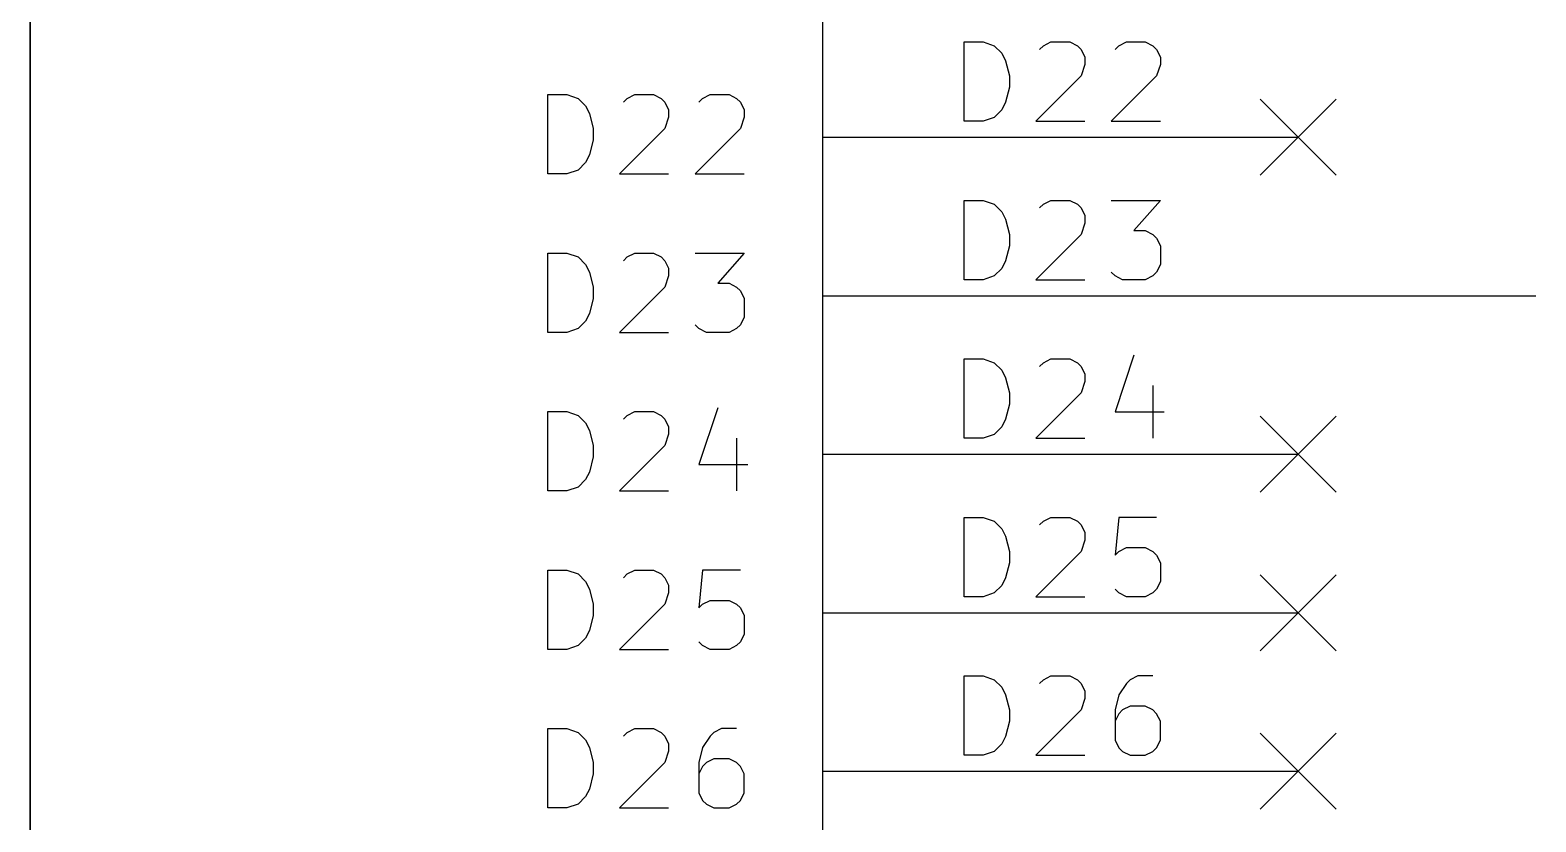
# Model space of a CAD drawing. Extents: x 0.4 to 11.3, y -7.9 to -0.4.
# Drawn here: x 5.8 to 6.75, y -3.232 to -2.732 of the extents above; entities that cross this region are included whole.
import ezdxf

# ---------------------------------------------------------------- set-up
doc = ezdxf.new("R2010")
doc.units = 0
doc.header["$MEASUREMENT"] = 0
for name, color, linetype in [('BLUE2', 5, 'CONTINUOUS'), ('CYAN2', 4, 'CONTINUOUS'), ('GREEN3', 91, 'CONTINUOUS'), ('LYELLOW', 51, 'CONTINUOUS'), ('RED2', 1, 'CONTINUOUS'), ('RED3', 11, 'CONTINUOUS')]:
    doc.layers.add(name, color=color, linetype=linetype)

msp = doc.modelspace()

# ---------------------------------------------------------------- linework, layer by layer
at = {"layer": 'BLUE2', "linetype": 'CONTINUOUS'}
for p, q in [((6.576, -2.776), (6.624, -2.824)), ((6.624, -2.776), (6.576, -2.824)), ((6.576, -2.976), (6.624, -3.024)), ((6.624, -2.976), (6.576, -3.024)), ((6.576, -3.076), (6.624, -3.124)), ((6.624, -3.076), (6.576, -3.124)), ((6.576, -3.176), (6.624, -3.224)), ((6.624, -3.176), (6.576, -3.224))]:
    msp.add_line(p, q, dxfattribs=at)
at = {"layer": 'CYAN2', "linetype": 'CONTINUOUS'}
for p, q in [((6.12667, -2.82313), (6.12667, -2.77313)), ((6.12667, -2.77313), (6.13857, -2.77313)), ((6.12667, -2.82313), (6.12667, -2.77313)), ((6.12667, -2.77313), (6.13857, -2.77313)), ((6.13857, -2.77313), (6.14571, -2.77551)), ((6.13857, -2.77313), (6.14571, -2.77551)), ((6.17667, -2.77551), (6.18143, -2.77313)), ((6.17667, -2.77551), (6.18143, -2.77313)), ((6.18143, -2.77313), (6.19333, -2.77313)), ((6.18143, -2.77313), (6.19333, -2.77313)), ((6.19333, -2.77313), (6.19809, -2.77551)), ((6.19333, -2.77313), (6.19809, -2.77551)), ((6.22428, -2.77551), (6.22905, -2.77313)), ((6.22428, -2.77551), (6.22905, -2.77313)), ((6.22905, -2.77313), (6.24095, -2.77313)), ((6.22905, -2.77313), (6.24095, -2.77313)), ((6.24095, -2.77313), (6.24571, -2.77551)), ((6.24095, -2.77313), (6.24571, -2.77551)), ((6.14571, -2.77551), (6.15048, -2.78028)), ((6.14571, -2.77551), (6.15048, -2.78028)), ((6.15048, -2.78028), (6.15286, -2.78504)), ((6.15048, -2.78028), (6.15286, -2.78504)), ((6.17429, -2.77789), (6.17667, -2.77551)), ((6.17429, -2.77789), (6.17667, -2.77551)), ((6.19809, -2.77551), (6.20048, -2.77789)), ((6.19809, -2.77551), (6.20048, -2.77789)), ((6.20048, -2.77789), (6.20286, -2.78265)), ((6.20048, -2.77789), (6.20286, -2.78265)), ((6.20286, -2.78265), (6.20286, -2.78742)), ((6.20286, -2.78265), (6.20286, -2.78742)), ((6.22191, -2.77789), (6.22428, -2.77551)), ((6.22191, -2.77789), (6.22428, -2.77551)), ((6.24571, -2.77551), (6.24809, -2.77789)), ((6.24571, -2.77551), (6.24809, -2.77789)), ((6.24809, -2.77789), (6.25048, -2.78265)), ((6.24809, -2.77789), (6.25048, -2.78265)), ((6.25048, -2.78265), (6.25048, -2.78742)), ((6.25048, -2.78265), (6.25048, -2.78742)), ((6.15286, -2.78504), (6.15524, -2.79456)), ((6.15286, -2.78504), (6.15524, -2.79456)), ((6.20286, -2.78742), (6.20048, -2.79456)), ((6.20286, -2.78742), (6.20048, -2.79456)), ((6.25048, -2.78742), (6.24809, -2.79456)), ((6.25048, -2.78742), (6.24809, -2.79456)), ((6.15524, -2.8017), (6.15286, -2.81122)), ((6.15524, -2.8017), (6.15286, -2.81122)), ((6.15524, -2.79456), (6.15524, -2.8017)), ((6.15524, -2.79456), (6.15524, -2.8017)), ((6.20048, -2.79456), (6.17191, -2.82313)), ((6.20048, -2.79456), (6.17191, -2.82313)), ((6.24809, -2.79456), (6.21952, -2.82313)), ((6.24809, -2.79456), (6.21952, -2.82313)), ((6.15286, -2.81122), (6.15048, -2.81599)), ((6.15286, -2.81122), (6.15048, -2.81599)), ((6.14571, -2.82075), (6.13857, -2.82313)), ((6.14571, -2.82075), (6.13857, -2.82313)), ((6.15048, -2.81599), (6.14571, -2.82075)), ((6.15048, -2.81599), (6.14571, -2.82075)), ((6.13857, -2.82313), (6.12667, -2.82313)), ((6.13857, -2.82313), (6.12667, -2.82313)), ((6.17191, -2.82313), (6.20286, -2.82313)), ((6.17191, -2.82313), (6.20286, -2.82313)), ((6.21952, -2.82313), (6.25048, -2.82313)), ((6.21952, -2.82313), (6.25048, -2.82313)), ((6.12667, -2.92313), (6.12667, -2.87313)), ((6.12667, -2.87313), (6.13857, -2.87313)), ((6.12667, -2.92313), (6.12667, -2.87313)), ((6.12667, -2.87313), (6.13857, -2.87313)), ((6.13857, -2.87313), (6.14571, -2.87551)), ((6.13857, -2.87313), (6.14571, -2.87551)), ((6.14571, -2.87551), (6.15048, -2.88028)), ((6.14571, -2.87551), (6.15048, -2.88028)), ((6.17429, -2.87789), (6.17667, -2.87551)), ((6.17429, -2.87789), (6.17667, -2.87551)), ((6.17667, -2.87551), (6.18143, -2.87313)), ((6.17667, -2.87551), (6.18143, -2.87313)), ((6.18143, -2.87313), (6.19333, -2.87313)), ((6.18143, -2.87313), (6.19333, -2.87313)), ((6.19333, -2.87313), (6.19809, -2.87551)), ((6.19333, -2.87313), (6.19809, -2.87551)), ((6.19809, -2.87551), (6.20048, -2.87789)), ((6.19809, -2.87551), (6.20048, -2.87789)), ((6.20048, -2.87789), (6.20286, -2.88265)), ((6.20048, -2.87789), (6.20286, -2.88265)), ((6.21952, -2.87313), (6.25048, -2.87313)), ((6.21952, -2.87313), (6.25048, -2.87313)), ((6.25048, -2.87313), (6.23381, -2.89218)), ((6.25048, -2.87313), (6.23381, -2.89218)), ((6.15048, -2.88028), (6.15286, -2.88504)), ((6.15048, -2.88028), (6.15286, -2.88504)), ((6.15286, -2.88504), (6.15524, -2.89456)), ((6.15286, -2.88504), (6.15524, -2.89456)), ((6.20286, -2.88742), (6.20048, -2.89456)), ((6.20286, -2.88742), (6.20048, -2.89456)), ((6.20286, -2.88265), (6.20286, -2.88742)), ((6.20286, -2.88265), (6.20286, -2.88742)), ((6.15524, -2.89456), (6.15524, -2.9017)), ((6.15524, -2.89456), (6.15524, -2.9017)), ((6.20048, -2.89456), (6.17191, -2.92313)), ((6.20048, -2.89456), (6.17191, -2.92313)), ((6.23381, -2.89218), (6.24095, -2.89218)), ((6.23381, -2.89218), (6.24095, -2.89218)), ((6.24095, -2.89218), (6.24571, -2.89456)), ((6.24095, -2.89218), (6.24571, -2.89456)), ((6.24571, -2.89456), (6.24809, -2.89694)), ((6.24571, -2.89456), (6.24809, -2.89694)), ((6.24809, -2.89694), (6.25048, -2.9017)), ((6.24809, -2.89694), (6.25048, -2.9017)), ((6.15524, -2.9017), (6.15286, -2.91122)), ((6.15524, -2.9017), (6.15286, -2.91122)), ((6.25048, -2.9017), (6.25048, -2.91361)), ((6.25048, -2.9017), (6.25048, -2.91361)), ((6.15048, -2.91599), (6.14571, -2.92075)), ((6.15048, -2.91599), (6.14571, -2.92075)), ((6.15286, -2.91122), (6.15048, -2.91599)), ((6.15286, -2.91122), (6.15048, -2.91599)), ((6.25048, -2.91361), (6.24809, -2.91837)), ((6.25048, -2.91361), (6.24809, -2.91837)), ((6.13857, -2.92313), (6.12667, -2.92313)), ((6.13857, -2.92313), (6.12667, -2.92313)), ((6.14571, -2.92075), (6.13857, -2.92313)), ((6.14571, -2.92075), (6.13857, -2.92313)), ((6.17191, -2.92313), (6.20286, -2.92313)), ((6.17191, -2.92313), (6.20286, -2.92313)), ((6.22191, -2.92075), (6.21952, -2.91837)), ((6.22191, -2.92075), (6.21952, -2.91837)), ((6.22667, -2.92313), (6.22191, -2.92075)), ((6.22667, -2.92313), (6.22191, -2.92075)), ((6.24095, -2.92313), (6.22667, -2.92313)), ((6.24095, -2.92313), (6.22667, -2.92313)), ((6.24571, -2.92075), (6.24095, -2.92313)), ((6.24571, -2.92075), (6.24095, -2.92313)), ((6.24809, -2.91837), (6.24571, -2.92075)), ((6.24809, -2.91837), (6.24571, -2.92075)), ((6.12667, -3.02313), (6.12667, -2.97313)), ((6.12667, -2.97313), (6.13857, -2.97313)), ((6.12667, -3.02313), (6.12667, -2.97313)), ((6.12667, -2.97313), (6.13857, -2.97313)), ((6.13857, -2.97313), (6.14571, -2.97551)), ((6.13857, -2.97313), (6.14571, -2.97551)), ((6.17667, -2.97551), (6.18143, -2.97313)), ((6.17667, -2.97551), (6.18143, -2.97313)), ((6.18143, -2.97313), (6.19333, -2.97313)), ((6.18143, -2.97313), (6.19333, -2.97313)), ((6.19333, -2.97313), (6.19809, -2.97551)), ((6.19333, -2.97313), (6.19809, -2.97551)), ((6.23381, -2.97075), (6.22191, -3.00646)), ((6.23381, -2.97075), (6.22191, -3.00646)), ((6.14571, -2.97551), (6.15048, -2.98028)), ((6.14571, -2.97551), (6.15048, -2.98028)), ((6.15048, -2.98028), (6.15286, -2.98504)), ((6.15048, -2.98028), (6.15286, -2.98504)), ((6.17429, -2.97789), (6.17667, -2.97551)), ((6.17429, -2.97789), (6.17667, -2.97551)), ((6.19809, -2.97551), (6.20048, -2.97789)), ((6.19809, -2.97551), (6.20048, -2.97789)), ((6.20048, -2.97789), (6.20286, -2.98265)), ((6.20048, -2.97789), (6.20286, -2.98265)), ((6.20286, -2.98265), (6.20286, -2.98742)), ((6.20286, -2.98265), (6.20286, -2.98742)), ((6.15286, -2.98504), (6.15524, -2.99456)), ((6.15286, -2.98504), (6.15524, -2.99456)), ((6.20286, -2.98742), (6.20048, -2.99456)), ((6.20286, -2.98742), (6.20048, -2.99456)), ((6.24571, -2.9898), (6.24571, -3.02313)), ((6.24571, -2.9898), (6.24571, -3.02313)), ((6.15524, -3.0017), (6.15286, -3.01122)), ((6.15524, -3.0017), (6.15286, -3.01122)), ((6.15524, -2.99456), (6.15524, -3.0017)), ((6.15524, -2.99456), (6.15524, -3.0017)), ((6.20048, -2.99456), (6.17191, -3.02313)), ((6.20048, -2.99456), (6.17191, -3.02313)), ((6.15286, -3.01122), (6.15048, -3.01599)), ((6.15286, -3.01122), (6.15048, -3.01599)), ((6.22191, -3.00646), (6.25285, -3.00646)), ((6.22191, -3.00646), (6.25285, -3.00646)), ((6.14571, -3.02075), (6.13857, -3.02313)), ((6.14571, -3.02075), (6.13857, -3.02313)), ((6.15048, -3.01599), (6.14571, -3.02075)), ((6.15048, -3.01599), (6.14571, -3.02075)), ((6.13857, -3.02313), (6.12667, -3.02313)), ((6.13857, -3.02313), (6.12667, -3.02313)), ((6.17191, -3.02313), (6.20286, -3.02313)), ((6.17191, -3.02313), (6.20286, -3.02313)), ((6.12667, -3.12313), (6.12667, -3.07313)), ((6.12667, -3.07313), (6.13857, -3.07313)), ((6.12667, -3.12313), (6.12667, -3.07313)), ((6.12667, -3.07313), (6.13857, -3.07313)), ((6.13857, -3.07313), (6.14571, -3.07551)), ((6.13857, -3.07313), (6.14571, -3.07551)), ((6.14571, -3.07551), (6.15048, -3.08028)), ((6.14571, -3.07551), (6.15048, -3.08028)), ((6.17429, -3.07789), (6.17667, -3.07551)), ((6.17429, -3.07789), (6.17667, -3.07551)), ((6.17667, -3.07551), (6.18143, -3.07313)), ((6.17667, -3.07551), (6.18143, -3.07313)), ((6.18143, -3.07313), (6.19333, -3.07313)), ((6.18143, -3.07313), (6.19333, -3.07313)), ((6.19333, -3.07313), (6.19809, -3.07551)), ((6.19333, -3.07313), (6.19809, -3.07551)), ((6.19809, -3.07551), (6.20048, -3.07789)), ((6.19809, -3.07551), (6.20048, -3.07789)), ((6.20048, -3.07789), (6.20286, -3.08265)), ((6.20048, -3.07789), (6.20286, -3.08265)), ((6.22428, -3.07313), (6.22191, -3.09694)), ((6.22428, -3.07313), (6.22191, -3.09694)), ((6.24809, -3.07313), (6.22428, -3.07313)), ((6.24809, -3.07313), (6.22428, -3.07313)), ((6.15048, -3.08028), (6.15286, -3.08504)), ((6.15048, -3.08028), (6.15286, -3.08504)), ((6.15286, -3.08504), (6.15524, -3.09456)), ((6.15286, -3.08504), (6.15524, -3.09456)), ((6.20286, -3.08742), (6.20048, -3.09456)), ((6.20286, -3.08742), (6.20048, -3.09456)), ((6.20286, -3.08265), (6.20286, -3.08742)), ((6.20286, -3.08265), (6.20286, -3.08742)), ((6.15524, -3.09456), (6.15524, -3.1017)), ((6.15524, -3.09456), (6.15524, -3.1017)), ((6.20048, -3.09456), (6.17191, -3.12313)), ((6.20048, -3.09456), (6.17191, -3.12313)), ((6.22191, -3.09694), (6.22428, -3.09456)), ((6.22191, -3.09694), (6.22428, -3.09456)), ((6.22428, -3.09456), (6.22905, -3.09218)), ((6.22428, -3.09456), (6.22905, -3.09218)), ((6.22905, -3.09218), (6.24095, -3.09218)), ((6.22905, -3.09218), (6.24095, -3.09218)), ((6.24095, -3.09218), (6.24571, -3.09456)), ((6.24095, -3.09218), (6.24571, -3.09456)), ((6.24571, -3.09456), (6.24809, -3.09694)), ((6.24571, -3.09456), (6.24809, -3.09694)), ((6.24809, -3.09694), (6.25048, -3.1017)), ((6.24809, -3.09694), (6.25048, -3.1017)), ((6.15524, -3.1017), (6.15286, -3.11122)), ((6.15524, -3.1017), (6.15286, -3.11122)), ((6.25048, -3.1017), (6.25048, -3.11361)), ((6.25048, -3.1017), (6.25048, -3.11361)), ((6.15048, -3.11599), (6.14571, -3.12075)), ((6.15048, -3.11599), (6.14571, -3.12075)), ((6.15286, -3.11122), (6.15048, -3.11599)), ((6.15286, -3.11122), (6.15048, -3.11599)), ((6.25048, -3.11361), (6.24809, -3.11837)), ((6.25048, -3.11361), (6.24809, -3.11837)), ((6.13857, -3.12313), (6.12667, -3.12313)), ((6.13857, -3.12313), (6.12667, -3.12313)), ((6.14571, -3.12075), (6.13857, -3.12313)), ((6.14571, -3.12075), (6.13857, -3.12313)), ((6.17191, -3.12313), (6.20286, -3.12313)), ((6.17191, -3.12313), (6.20286, -3.12313)), ((6.22428, -3.12075), (6.22191, -3.11837)), ((6.22428, -3.12075), (6.22191, -3.11837)), ((6.22905, -3.12313), (6.22428, -3.12075)), ((6.22905, -3.12313), (6.22428, -3.12075)), ((6.24095, -3.12313), (6.22905, -3.12313)), ((6.24095, -3.12313), (6.22905, -3.12313)), ((6.24571, -3.12075), (6.24095, -3.12313)), ((6.24571, -3.12075), (6.24095, -3.12313)), ((6.24809, -3.11837), (6.24571, -3.12075)), ((6.24809, -3.11837), (6.24571, -3.12075)), ((6.12667, -3.22313), (6.12667, -3.17313)), ((6.12667, -3.17313), (6.13857, -3.17313)), ((6.12667, -3.22313), (6.12667, -3.17313)), ((6.12667, -3.17313), (6.13857, -3.17313)), ((6.13857, -3.17313), (6.14571, -3.17551)), ((6.13857, -3.17313), (6.14571, -3.17551)), ((6.14571, -3.17551), (6.15048, -3.18028)), ((6.14571, -3.17551), (6.15048, -3.18028)), ((6.15048, -3.18028), (6.15286, -3.18504)), ((6.15048, -3.18028), (6.15286, -3.18504)), ((6.17429, -3.17789), (6.17667, -3.17551)), ((6.17429, -3.17789), (6.17667, -3.17551)), ((6.17667, -3.17551), (6.18143, -3.17313)), ((6.17667, -3.17551), (6.18143, -3.17313)), ((6.18143, -3.17313), (6.19333, -3.17313)), ((6.18143, -3.17313), (6.19333, -3.17313)), ((6.19333, -3.17313), (6.19809, -3.17551)), ((6.19333, -3.17313), (6.19809, -3.17551)), ((6.19809, -3.17551), (6.20048, -3.17789)), ((6.19809, -3.17551), (6.20048, -3.17789)), ((6.20048, -3.17789), (6.20286, -3.18265)), ((6.20048, -3.17789), (6.20286, -3.18265)), ((6.22905, -3.17789), (6.22428, -3.18504)), ((6.22905, -3.17789), (6.22428, -3.18504)), ((6.23143, -3.17551), (6.22905, -3.17789)), ((6.23143, -3.17551), (6.22905, -3.17789)), ((6.23619, -3.17313), (6.23143, -3.17551)), ((6.23619, -3.17313), (6.23143, -3.17551)), ((6.24571, -3.17313), (6.23619, -3.17313)), ((6.24571, -3.17313), (6.23619, -3.17313)), ((6.15286, -3.18504), (6.15524, -3.19456)), ((6.15286, -3.18504), (6.15524, -3.19456)), ((6.20286, -3.18742), (6.20048, -3.19456)), ((6.20286, -3.18742), (6.20048, -3.19456)), ((6.20286, -3.18265), (6.20286, -3.18742)), ((6.20286, -3.18265), (6.20286, -3.18742)), ((6.22428, -3.18504), (6.22191, -3.19456)), ((6.22428, -3.18504), (6.22191, -3.19456)), ((6.15524, -3.19456), (6.15524, -3.2017)), ((6.15524, -3.19456), (6.15524, -3.2017)), ((6.20048, -3.19456), (6.17191, -3.22313)), ((6.20048, -3.19456), (6.17191, -3.22313)), ((6.22191, -3.19456), (6.22191, -3.21361)), ((6.22191, -3.19456), (6.22191, -3.21361)), ((6.22428, -3.19694), (6.22191, -3.2017)), ((6.22428, -3.19694), (6.22191, -3.2017)), ((6.22667, -3.19456), (6.22428, -3.19694)), ((6.22667, -3.19456), (6.22428, -3.19694)), ((6.23143, -3.19218), (6.22667, -3.19456)), ((6.23143, -3.19218), (6.22667, -3.19456)), ((6.24095, -3.19218), (6.23143, -3.19218)), ((6.24095, -3.19218), (6.23143, -3.19218)), ((6.24571, -3.19456), (6.24095, -3.19218)), ((6.24571, -3.19456), (6.24095, -3.19218)), ((6.24809, -3.19694), (6.24571, -3.19456)), ((6.24809, -3.19694), (6.24571, -3.19456)), ((6.25048, -3.2017), (6.24809, -3.19694)), ((6.25048, -3.2017), (6.24809, -3.19694)), ((6.15524, -3.2017), (6.15286, -3.21122)), ((6.15524, -3.2017), (6.15286, -3.21122)), ((6.25048, -3.21361), (6.25048, -3.2017)), ((6.25048, -3.21361), (6.25048, -3.2017)), ((6.15048, -3.21599), (6.14571, -3.22075)), ((6.15048, -3.21599), (6.14571, -3.22075)), ((6.15286, -3.21122), (6.15048, -3.21599)), ((6.15286, -3.21122), (6.15048, -3.21599)), ((6.22191, -3.21361), (6.22428, -3.21837)), ((6.22191, -3.21361), (6.22428, -3.21837)), ((6.22428, -3.21837), (6.22667, -3.22075)), ((6.22428, -3.21837), (6.22667, -3.22075)), ((6.24571, -3.22075), (6.24809, -3.21837)), ((6.24571, -3.22075), (6.24809, -3.21837)), ((6.24809, -3.21837), (6.25048, -3.21361)), ((6.24809, -3.21837), (6.25048, -3.21361)), ((6.13857, -3.22313), (6.12667, -3.22313)), ((6.13857, -3.22313), (6.12667, -3.22313)), ((6.14571, -3.22075), (6.13857, -3.22313)), ((6.14571, -3.22075), (6.13857, -3.22313)), ((6.17191, -3.22313), (6.20286, -3.22313)), ((6.17191, -3.22313), (6.20286, -3.22313)), ((6.22667, -3.22075), (6.23143, -3.22313)), ((6.22667, -3.22075), (6.23143, -3.22313)), ((6.23143, -3.22313), (6.24095, -3.22313)), ((6.23143, -3.22313), (6.24095, -3.22313)), ((6.24095, -3.22313), (6.24571, -3.22075)), ((6.24095, -3.22313), (6.24571, -3.22075))]:
    msp.add_line(p, q, dxfattribs=at)
at = {"layer": 'GREEN3', "linetype": 'CONTINUOUS'}
msp.add_line((6.6, -2.9), (6.75, -2.9), dxfattribs=at)
at = {"layer": 'LYELLOW', "linetype": 'CONTINUOUS'}
msp.add_line((6.3, -1.45), (6.3, -6.05), dxfattribs=at)
at = {"layer": 'RED2', "linetype": 'CONTINUOUS'}
for p, q in [((6.3, -1.45), (6.3, -6.05)), ((5.8, -1.6), (5.8, -3.6)), ((5.8, -3.6), (5.8, -1.6)), ((6.3, -2.8), (6.6, -2.8)), ((6.3, -2.8), (6.6, -2.8)), ((6.3, -2.9), (6.6, -2.9)), ((6.3, -2.9), (6.6, -2.9)), ((6.3, -3), (6.6, -3)), ((6.3, -3), (6.6, -3)), ((6.3, -3.1), (6.6, -3.1)), ((6.3, -3.1), (6.6, -3.1)), ((6.3, -3.2), (6.6, -3.2)), ((6.3, -3.2), (6.6, -3.2))]:
    msp.add_line(p, q, dxfattribs=at)
at = {"layer": 'RED3', "linetype": 'CONTINUOUS'}
for p, q in [((6.38928, -2.78988), (6.38928, -2.73988)), ((6.38928, -2.73988), (6.40119, -2.73988)), ((6.38928, -2.78988), (6.38928, -2.73988)), ((6.38928, -2.73988), (6.40119, -2.73988)), ((6.40119, -2.73988), (6.40833, -2.74226)), ((6.40119, -2.73988), (6.40833, -2.74226)), ((6.40833, -2.74226), (6.41309, -2.74702)), ((6.40833, -2.74226), (6.41309, -2.74702)), ((6.43691, -2.74464), (6.43928, -2.74226)), ((6.43691, -2.74464), (6.43928, -2.74226)), ((6.43928, -2.74226), (6.44405, -2.73988)), ((6.43928, -2.74226), (6.44405, -2.73988)), ((6.44405, -2.73988), (6.45595, -2.73988)), ((6.44405, -2.73988), (6.45595, -2.73988)), ((6.45595, -2.73988), (6.46071, -2.74226)), ((6.45595, -2.73988), (6.46071, -2.74226)), ((6.46071, -2.74226), (6.46309, -2.74464)), ((6.46071, -2.74226), (6.46309, -2.74464)), ((6.46309, -2.74464), (6.46548, -2.7494)), ((6.46309, -2.74464), (6.46548, -2.7494)), ((6.48452, -2.74464), (6.4869, -2.74226)), ((6.48452, -2.74464), (6.4869, -2.74226)), ((6.4869, -2.74226), (6.49167, -2.73988)), ((6.4869, -2.74226), (6.49167, -2.73988)), ((6.49167, -2.73988), (6.50357, -2.73988)), ((6.49167, -2.73988), (6.50357, -2.73988)), ((6.50357, -2.73988), (6.50833, -2.74226)), ((6.50357, -2.73988), (6.50833, -2.74226)), ((6.50833, -2.74226), (6.51071, -2.74464)), ((6.50833, -2.74226), (6.51071, -2.74464)), ((6.51071, -2.74464), (6.51309, -2.7494)), ((6.51071, -2.74464), (6.51309, -2.7494)), ((6.41309, -2.74702), (6.41548, -2.75178)), ((6.41309, -2.74702), (6.41548, -2.75178)), ((6.41548, -2.75178), (6.41785, -2.76131)), ((6.41548, -2.75178), (6.41785, -2.76131)), ((6.46548, -2.75417), (6.46309, -2.76131)), ((6.46548, -2.75417), (6.46309, -2.76131)), ((6.46548, -2.7494), (6.46548, -2.75417)), ((6.46548, -2.7494), (6.46548, -2.75417)), ((6.51309, -2.75417), (6.51071, -2.76131)), ((6.51309, -2.75417), (6.51071, -2.76131)), ((6.51309, -2.7494), (6.51309, -2.75417)), ((6.51309, -2.7494), (6.51309, -2.75417)), ((6.41785, -2.76131), (6.41785, -2.76845)), ((6.41785, -2.76131), (6.41785, -2.76845)), ((6.46309, -2.76131), (6.43452, -2.78988)), ((6.46309, -2.76131), (6.43452, -2.78988)), ((6.51071, -2.76131), (6.48214, -2.78988)), ((6.51071, -2.76131), (6.48214, -2.78988)), ((6.41785, -2.76845), (6.41548, -2.77797)), ((6.41785, -2.76845), (6.41548, -2.77797)), ((6.41309, -2.78274), (6.40833, -2.7875)), ((6.41309, -2.78274), (6.40833, -2.7875)), ((6.41548, -2.77797), (6.41309, -2.78274)), ((6.41548, -2.77797), (6.41309, -2.78274)), ((6.40119, -2.78988), (6.38928, -2.78988)), ((6.40119, -2.78988), (6.38928, -2.78988)), ((6.40833, -2.7875), (6.40119, -2.78988)), ((6.40833, -2.7875), (6.40119, -2.78988)), ((6.43452, -2.78988), (6.46548, -2.78988)), ((6.43452, -2.78988), (6.46548, -2.78988)), ((6.48214, -2.78988), (6.51309, -2.78988)), ((6.48214, -2.78988), (6.51309, -2.78988)), ((6.38928, -2.88988), (6.38928, -2.83988)), ((6.38928, -2.83988), (6.40119, -2.83988)), ((6.38928, -2.88988), (6.38928, -2.83988)), ((6.38928, -2.83988), (6.40119, -2.83988)), ((6.40119, -2.83988), (6.40833, -2.84226)), ((6.40119, -2.83988), (6.40833, -2.84226)), ((6.43928, -2.84226), (6.44405, -2.83988)), ((6.43928, -2.84226), (6.44405, -2.83988)), ((6.44405, -2.83988), (6.45595, -2.83988)), ((6.44405, -2.83988), (6.45595, -2.83988)), ((6.45595, -2.83988), (6.46071, -2.84226)), ((6.45595, -2.83988), (6.46071, -2.84226)), ((6.48214, -2.83988), (6.51309, -2.83988)), ((6.48214, -2.83988), (6.51309, -2.83988)), ((6.51309, -2.83988), (6.49643, -2.85893)), ((6.51309, -2.83988), (6.49643, -2.85893)), ((6.40833, -2.84226), (6.41309, -2.84702)), ((6.40833, -2.84226), (6.41309, -2.84702)), ((6.41309, -2.84702), (6.41548, -2.85178)), ((6.41309, -2.84702), (6.41548, -2.85178)), ((6.43691, -2.84464), (6.43928, -2.84226)), ((6.43691, -2.84464), (6.43928, -2.84226)), ((6.46071, -2.84226), (6.46309, -2.84464)), ((6.46071, -2.84226), (6.46309, -2.84464)), ((6.46309, -2.84464), (6.46548, -2.8494)), ((6.46309, -2.84464), (6.46548, -2.8494)), ((6.46548, -2.8494), (6.46548, -2.85417)), ((6.46548, -2.8494), (6.46548, -2.85417)), ((6.41548, -2.85178), (6.41785, -2.86131)), ((6.41548, -2.85178), (6.41785, -2.86131)), ((6.46548, -2.85417), (6.46309, -2.86131)), ((6.46548, -2.85417), (6.46309, -2.86131)), ((6.49643, -2.85893), (6.50357, -2.85893)), ((6.49643, -2.85893), (6.50357, -2.85893)), ((6.50357, -2.85893), (6.50833, -2.86131)), ((6.50357, -2.85893), (6.50833, -2.86131)), ((6.41785, -2.86845), (6.41548, -2.87797)), ((6.41785, -2.86845), (6.41548, -2.87797)), ((6.41785, -2.86131), (6.41785, -2.86845)), ((6.41785, -2.86131), (6.41785, -2.86845)), ((6.46309, -2.86131), (6.43452, -2.88988)), ((6.46309, -2.86131), (6.43452, -2.88988)), ((6.50833, -2.86131), (6.51071, -2.86369)), ((6.50833, -2.86131), (6.51071, -2.86369)), ((6.51071, -2.86369), (6.51309, -2.86845)), ((6.51071, -2.86369), (6.51309, -2.86845)), ((6.51309, -2.86845), (6.51309, -2.88035)), ((6.51309, -2.86845), (6.51309, -2.88035)), ((6.41548, -2.87797), (6.41309, -2.88274)), ((6.41548, -2.87797), (6.41309, -2.88274)), ((6.40833, -2.8875), (6.40119, -2.88988)), ((6.40833, -2.8875), (6.40119, -2.88988)), ((6.41309, -2.88274), (6.40833, -2.8875)), ((6.41309, -2.88274), (6.40833, -2.8875)), ((6.48452, -2.8875), (6.48214, -2.88512)), ((6.48452, -2.8875), (6.48214, -2.88512)), ((6.48928, -2.88988), (6.48452, -2.8875)), ((6.48928, -2.88988), (6.48452, -2.8875)), ((6.50833, -2.8875), (6.50357, -2.88988)), ((6.50833, -2.8875), (6.50357, -2.88988)), ((6.51071, -2.88512), (6.50833, -2.8875)), ((6.51071, -2.88512), (6.50833, -2.8875)), ((6.51309, -2.88035), (6.51071, -2.88512)), ((6.51309, -2.88035), (6.51071, -2.88512)), ((6.40119, -2.88988), (6.38928, -2.88988)), ((6.40119, -2.88988), (6.38928, -2.88988)), ((6.43452, -2.88988), (6.46548, -2.88988)), ((6.43452, -2.88988), (6.46548, -2.88988)), ((6.50357, -2.88988), (6.48928, -2.88988)), ((6.50357, -2.88988), (6.48928, -2.88988)), ((6.38928, -2.98988), (6.38928, -2.93988)), ((6.38928, -2.93988), (6.40119, -2.93988)), ((6.38928, -2.98988), (6.38928, -2.93988)), ((6.38928, -2.93988), (6.40119, -2.93988)), ((6.40119, -2.93988), (6.40833, -2.94226)), ((6.40119, -2.93988), (6.40833, -2.94226)), ((6.40833, -2.94226), (6.41309, -2.94702)), ((6.40833, -2.94226), (6.41309, -2.94702)), ((6.43691, -2.94464), (6.43928, -2.94226)), ((6.43691, -2.94464), (6.43928, -2.94226)), ((6.43928, -2.94226), (6.44405, -2.93988)), ((6.43928, -2.94226), (6.44405, -2.93988)), ((6.44405, -2.93988), (6.45595, -2.93988)), ((6.44405, -2.93988), (6.45595, -2.93988)), ((6.45595, -2.93988), (6.46071, -2.94226)), ((6.45595, -2.93988), (6.46071, -2.94226)), ((6.46071, -2.94226), (6.46309, -2.94464)), ((6.46071, -2.94226), (6.46309, -2.94464)), ((6.46309, -2.94464), (6.46548, -2.9494)), ((6.46309, -2.94464), (6.46548, -2.9494)), ((6.49643, -2.9375), (6.48452, -2.97321)), ((6.49643, -2.9375), (6.48452, -2.97321)), ((6.41309, -2.94702), (6.41548, -2.95178)), ((6.41309, -2.94702), (6.41548, -2.95178)), ((6.41548, -2.95178), (6.41785, -2.96131)), ((6.41548, -2.95178), (6.41785, -2.96131)), ((6.46548, -2.95417), (6.46309, -2.96131)), ((6.46548, -2.95417), (6.46309, -2.96131)), ((6.46548, -2.9494), (6.46548, -2.95417)), ((6.46548, -2.9494), (6.46548, -2.95417)), ((6.41785, -2.96131), (6.41785, -2.96845)), ((6.41785, -2.96131), (6.41785, -2.96845)), ((6.46309, -2.96131), (6.43452, -2.98988)), ((6.46309, -2.96131), (6.43452, -2.98988)), ((6.50833, -2.95655), (6.50833, -2.98988)), ((6.50833, -2.95655), (6.50833, -2.98988)), ((6.41785, -2.96845), (6.41548, -2.97797)), ((6.41785, -2.96845), (6.41548, -2.97797)), ((6.48452, -2.97321), (6.51547, -2.97321)), ((6.48452, -2.97321), (6.51547, -2.97321)), ((6.41309, -2.98274), (6.40833, -2.9875)), ((6.41309, -2.98274), (6.40833, -2.9875)), ((6.41548, -2.97797), (6.41309, -2.98274)), ((6.41548, -2.97797), (6.41309, -2.98274)), ((6.40119, -2.98988), (6.38928, -2.98988)), ((6.40119, -2.98988), (6.38928, -2.98988)), ((6.40833, -2.9875), (6.40119, -2.98988)), ((6.40833, -2.9875), (6.40119, -2.98988)), ((6.43452, -2.98988), (6.46548, -2.98988)), ((6.43452, -2.98988), (6.46548, -2.98988)), ((6.38928, -3.08988), (6.38928, -3.03988)), ((6.38928, -3.03988), (6.40119, -3.03988)), ((6.38928, -3.08988), (6.38928, -3.03988)), ((6.38928, -3.03988), (6.40119, -3.03988)), ((6.40119, -3.03988), (6.40833, -3.04226)), ((6.40119, -3.03988), (6.40833, -3.04226)), ((6.43928, -3.04226), (6.44405, -3.03988)), ((6.43928, -3.04226), (6.44405, -3.03988)), ((6.44405, -3.03988), (6.45595, -3.03988)), ((6.44405, -3.03988), (6.45595, -3.03988)), ((6.45595, -3.03988), (6.46071, -3.04226)), ((6.45595, -3.03988), (6.46071, -3.04226)), ((6.4869, -3.03988), (6.48452, -3.06369)), ((6.4869, -3.03988), (6.48452, -3.06369)), ((6.51071, -3.03988), (6.4869, -3.03988)), ((6.51071, -3.03988), (6.4869, -3.03988)), ((6.40833, -3.04226), (6.41309, -3.04702)), ((6.40833, -3.04226), (6.41309, -3.04702)), ((6.41309, -3.04702), (6.41548, -3.05178)), ((6.41309, -3.04702), (6.41548, -3.05178)), ((6.43691, -3.04464), (6.43928, -3.04226)), ((6.43691, -3.04464), (6.43928, -3.04226)), ((6.46071, -3.04226), (6.46309, -3.04464)), ((6.46071, -3.04226), (6.46309, -3.04464)), ((6.46309, -3.04464), (6.46548, -3.0494)), ((6.46309, -3.04464), (6.46548, -3.0494)), ((6.46548, -3.0494), (6.46548, -3.05417)), ((6.46548, -3.0494), (6.46548, -3.05417)), ((6.41548, -3.05178), (6.41785, -3.06131)), ((6.41548, -3.05178), (6.41785, -3.06131)), ((6.46548, -3.05417), (6.46309, -3.06131)), ((6.46548, -3.05417), (6.46309, -3.06131)), ((6.4869, -3.06131), (6.49167, -3.05893)), ((6.4869, -3.06131), (6.49167, -3.05893)), ((6.49167, -3.05893), (6.50357, -3.05893)), ((6.49167, -3.05893), (6.50357, -3.05893)), ((6.50357, -3.05893), (6.50833, -3.06131)), ((6.50357, -3.05893), (6.50833, -3.06131)), ((6.41785, -3.06845), (6.41548, -3.07797)), ((6.41785, -3.06845), (6.41548, -3.07797)), ((6.41785, -3.06131), (6.41785, -3.06845)), ((6.41785, -3.06131), (6.41785, -3.06845)), ((6.46309, -3.06131), (6.43452, -3.08988)), ((6.46309, -3.06131), (6.43452, -3.08988)), ((6.48452, -3.06369), (6.4869, -3.06131)), ((6.48452, -3.06369), (6.4869, -3.06131)), ((6.50833, -3.06131), (6.51071, -3.06369)), ((6.50833, -3.06131), (6.51071, -3.06369)), ((6.51071, -3.06369), (6.51309, -3.06845)), ((6.51071, -3.06369), (6.51309, -3.06845)), ((6.51309, -3.06845), (6.51309, -3.08035)), ((6.51309, -3.06845), (6.51309, -3.08035)), ((6.41548, -3.07797), (6.41309, -3.08274)), ((6.41548, -3.07797), (6.41309, -3.08274)), ((6.40833, -3.0875), (6.40119, -3.08988)), ((6.40833, -3.0875), (6.40119, -3.08988)), ((6.41309, -3.08274), (6.40833, -3.0875)), ((6.41309, -3.08274), (6.40833, -3.0875)), ((6.4869, -3.0875), (6.48452, -3.08512)), ((6.4869, -3.0875), (6.48452, -3.08512)), ((6.49167, -3.08988), (6.4869, -3.0875)), ((6.49167, -3.08988), (6.4869, -3.0875)), ((6.50833, -3.0875), (6.50357, -3.08988)), ((6.50833, -3.0875), (6.50357, -3.08988)), ((6.51071, -3.08512), (6.50833, -3.0875)), ((6.51071, -3.08512), (6.50833, -3.0875)), ((6.51309, -3.08035), (6.51071, -3.08512)), ((6.51309, -3.08035), (6.51071, -3.08512)), ((6.40119, -3.08988), (6.38928, -3.08988)), ((6.40119, -3.08988), (6.38928, -3.08988)), ((6.43452, -3.08988), (6.46548, -3.08988)), ((6.43452, -3.08988), (6.46548, -3.08988)), ((6.50357, -3.08988), (6.49167, -3.08988)), ((6.50357, -3.08988), (6.49167, -3.08988)), ((6.38928, -3.18988), (6.38928, -3.13988)), ((6.38928, -3.13988), (6.40119, -3.13988)), ((6.38928, -3.18988), (6.38928, -3.13988)), ((6.38928, -3.13988), (6.40119, -3.13988)), ((6.40119, -3.13988), (6.40833, -3.14226)), ((6.40119, -3.13988), (6.40833, -3.14226)), ((6.40833, -3.14226), (6.41309, -3.14702)), ((6.40833, -3.14226), (6.41309, -3.14702)), ((6.43691, -3.14464), (6.43928, -3.14226)), ((6.43691, -3.14464), (6.43928, -3.14226)), ((6.43928, -3.14226), (6.44405, -3.13988)), ((6.43928, -3.14226), (6.44405, -3.13988)), ((6.44405, -3.13988), (6.45595, -3.13988)), ((6.44405, -3.13988), (6.45595, -3.13988)), ((6.45595, -3.13988), (6.46071, -3.14226)), ((6.45595, -3.13988), (6.46071, -3.14226)), ((6.46071, -3.14226), (6.46309, -3.14464)), ((6.46071, -3.14226), (6.46309, -3.14464)), ((6.49405, -3.14226), (6.49167, -3.14464)), ((6.49405, -3.14226), (6.49167, -3.14464)), ((6.49881, -3.13988), (6.49405, -3.14226)), ((6.49881, -3.13988), (6.49405, -3.14226)), ((6.50833, -3.13988), (6.49881, -3.13988)), ((6.50833, -3.13988), (6.49881, -3.13988)), ((6.41309, -3.14702), (6.41548, -3.15178)), ((6.41309, -3.14702), (6.41548, -3.15178)), ((6.41548, -3.15178), (6.41785, -3.16131)), ((6.41548, -3.15178), (6.41785, -3.16131)), ((6.46309, -3.14464), (6.46548, -3.1494)), ((6.46309, -3.14464), (6.46548, -3.1494)), ((6.46548, -3.1494), (6.46548, -3.15417)), ((6.46548, -3.1494), (6.46548, -3.15417)), ((6.4869, -3.15178), (6.48452, -3.16131)), ((6.4869, -3.15178), (6.48452, -3.16131)), ((6.49167, -3.14464), (6.4869, -3.15178)), ((6.49167, -3.14464), (6.4869, -3.15178)), ((6.41785, -3.16131), (6.41785, -3.16845)), ((6.41785, -3.16131), (6.41785, -3.16845)), ((6.46309, -3.16131), (6.43452, -3.18988)), ((6.46309, -3.16131), (6.43452, -3.18988)), ((6.46548, -3.15417), (6.46309, -3.16131)), ((6.46548, -3.15417), (6.46309, -3.16131)), ((6.48452, -3.16131), (6.48452, -3.18035)), ((6.48452, -3.16131), (6.48452, -3.18035)), ((6.48928, -3.16131), (6.4869, -3.16369)), ((6.48928, -3.16131), (6.4869, -3.16369)), ((6.49405, -3.15893), (6.48928, -3.16131)), ((6.49405, -3.15893), (6.48928, -3.16131)), ((6.50357, -3.15893), (6.49405, -3.15893)), ((6.50357, -3.15893), (6.49405, -3.15893)), ((6.50833, -3.16131), (6.50357, -3.15893)), ((6.50833, -3.16131), (6.50357, -3.15893)), ((6.51071, -3.16369), (6.50833, -3.16131)), ((6.51071, -3.16369), (6.50833, -3.16131)), ((6.41785, -3.16845), (6.41548, -3.17797)), ((6.41785, -3.16845), (6.41548, -3.17797)), ((6.4869, -3.16369), (6.48452, -3.16845)), ((6.4869, -3.16369), (6.48452, -3.16845)), ((6.51309, -3.16845), (6.51071, -3.16369)), ((6.51309, -3.16845), (6.51071, -3.16369)), ((6.51309, -3.18035), (6.51309, -3.16845)), ((6.51309, -3.18035), (6.51309, -3.16845)), ((6.41548, -3.17797), (6.41309, -3.18274)), ((6.41548, -3.17797), (6.41309, -3.18274)), ((6.48452, -3.18035), (6.4869, -3.18512)), ((6.48452, -3.18035), (6.4869, -3.18512)), ((6.51071, -3.18512), (6.51309, -3.18035)), ((6.51071, -3.18512), (6.51309, -3.18035)), ((6.40119, -3.18988), (6.38928, -3.18988)), ((6.40119, -3.18988), (6.38928, -3.18988)), ((6.40833, -3.1875), (6.40119, -3.18988)), ((6.40833, -3.1875), (6.40119, -3.18988)), ((6.41309, -3.18274), (6.40833, -3.1875)), ((6.41309, -3.18274), (6.40833, -3.1875)), ((6.43452, -3.18988), (6.46548, -3.18988)), ((6.43452, -3.18988), (6.46548, -3.18988)), ((6.4869, -3.18512), (6.48928, -3.1875)), ((6.4869, -3.18512), (6.48928, -3.1875)), ((6.48928, -3.1875), (6.49405, -3.18988)), ((6.48928, -3.1875), (6.49405, -3.18988)), ((6.49405, -3.18988), (6.50357, -3.18988)), ((6.49405, -3.18988), (6.50357, -3.18988)), ((6.50357, -3.18988), (6.50833, -3.1875)), ((6.50357, -3.18988), (6.50833, -3.1875)), ((6.50833, -3.1875), (6.51071, -3.18512)), ((6.50833, -3.1875), (6.51071, -3.18512))]:
    msp.add_line(p, q, dxfattribs=at)

doc.saveas('drawing.dxf')
